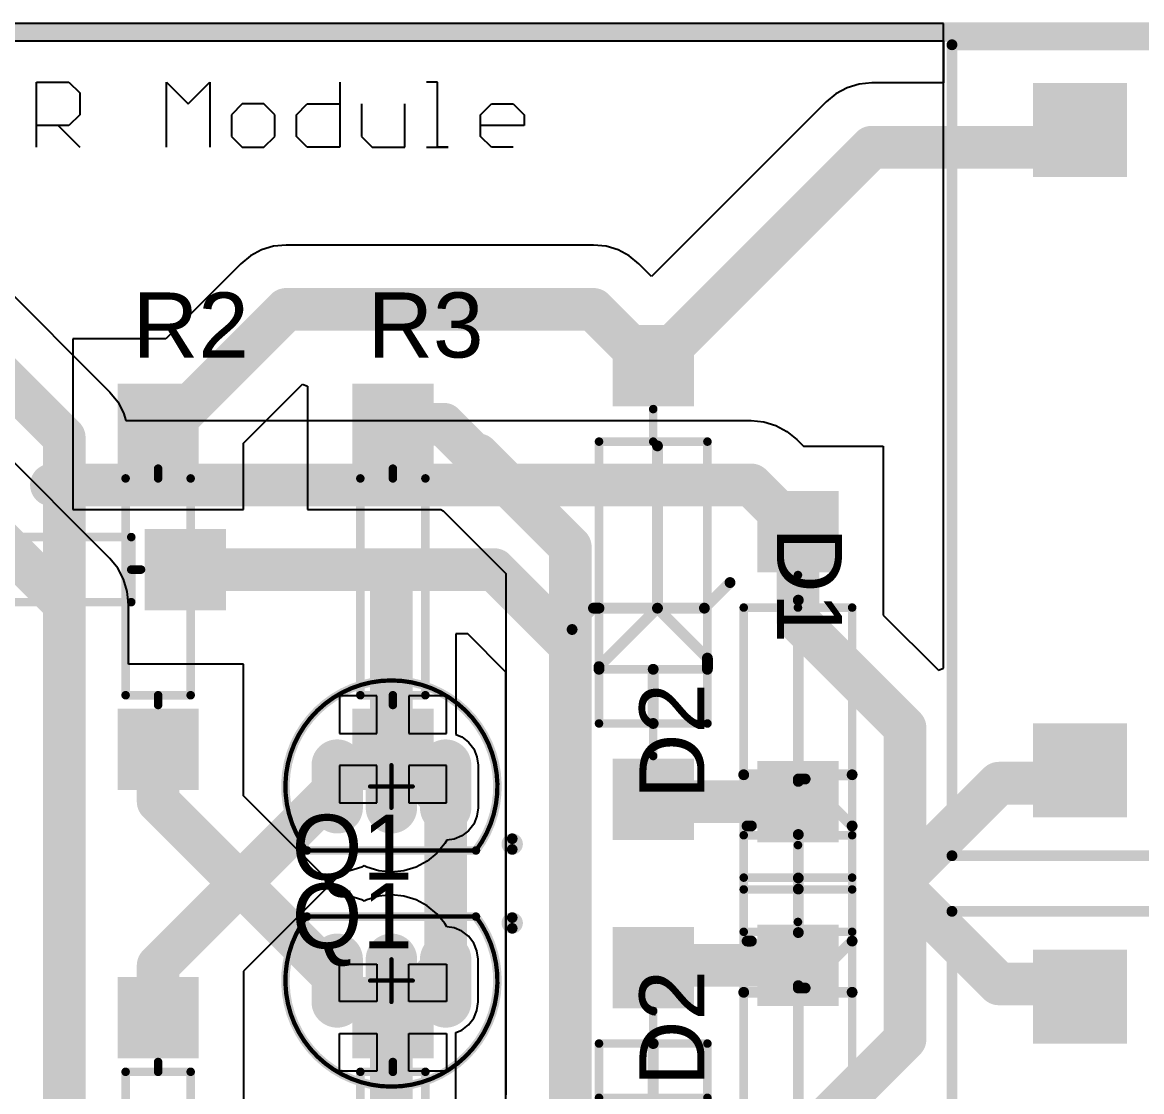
# Model space of a CAD drawing. Header units: millimetres. Extents: x 2158 to 2274, y 1137 to 1278.
# Drawn here: x 2181.48 to 2207.7, y 1152.01 to 1177.06 of the extents above; entities that cross this region are included whole.
import ezdxf

# ---------------------------------------------------------------- set-up
doc = ezdxf.new("R2010")
doc.units = ezdxf.units.MM
for name, color, linetype in [('1', 7, 'Continuous'), ('BottomLayer', 5, 'Continuous'), ('BottomSolder', 6, 'Continuous'), ('Mechanical13', 56, 'Continuous'), ('Mechanical15', 56, 'Continuous'), ('MultiLayer', 9, 'Continuous'), ('PadHoleLayer', 156, 'Continuous'), ('TopLayer', 1, 'Continuous'), ('TopOverlay', 40, 'Continuous'), ('TopSolder', 216, 'Continuous')]:
    doc.layers.add(name, color=color, linetype=linetype)
doc.styles.get("Standard").update_dxf_attribs({"font": 'arial.ttf'})

# ---------------------------------------------------------------- blocks, each defined once
blk = doc.blocks.new('DIODE_0_4_1')
at = {"layer": 'BottomLayer'}
for points in [[(-5.93, -0.85), (-4.23, -0.85), (-5.93, 0.85), (-4.23, 0.85)], [(4.23, -0.85), (5.93, -0.85), (4.23, 0.85), (5.93, 0.85)]]:
    blk.add_solid(points, dxfattribs=at)
at = {"layer": 'BottomSolder'}
for points in [[(-6.032, -0.952), (-4.128, -0.952), (-6.032, 0.952), (-4.128, 0.952)], [(4.128, -0.952), (6.032, -0.952), (4.128, 0.952), (6.032, 0.952)]]:
    blk.add_solid(points, dxfattribs=at)
at = {"layer": 'MultiLayer'}
for points in [[(-5.93, -0.85), (-4.23, -0.85), (-5.93, 0.85), (-4.23, 0.85)], [(4.23, -0.85), (5.93, -0.85), (4.23, 0.85), (5.93, 0.85)]]:
    blk.add_solid(points, dxfattribs=at)
at = {"layer": 'PadHoleLayer', "const_width": 0.6}
for points in [[(-5.38, 0, 1), (-4.78, 0, 1)], [(4.78, 0, 1), (5.38, 0, 1)]]:
    blk.add_lwpolyline(points, format="xyb", close=True, dxfattribs=at)
at = {"layer": 'TopLayer'}
for points in [[(-5.93, -0.85), (-4.23, -0.85), (-5.93, 0.85), (-4.23, 0.85)], [(4.23, -0.85), (5.93, -0.85), (4.23, 0.85), (5.93, 0.85)]]:
    blk.add_solid(points, dxfattribs=at)
at = {"layer": 'TopOverlay', "const_width": 0.2}
for points in [[(-3.302, 1.27), (3.302, 1.27)], [(-3.302, 1.27), (-3.302, -1.27)], [(2.032, 1.27), (2.032, -1.27)], [(3.302, 1.27), (3.302, -1.27)], [(-4.064, 0), (-3.302, 0)], [(3.302, 0), (4.064, 0)], [(-3.302, -1.27), (3.302, -1.27)]]:
    blk.add_lwpolyline(points, dxfattribs=at)
at = {"layer": 'TopOverlay', "const_width": 0.1}
for points in [[(-3.352, 1.27, 1), (-3.252, 1.27, 1)], [(-3.352, 1.27, 1), (-3.252, 1.27, 1)], [(1.982, 1.27, 1), (2.082, 1.27, 1)], [(3.252, 1.27, 1), (3.352, 1.27, 1)], [(3.252, 1.27, 1), (3.352, 1.27, 1)], [(-4.114, 0, 1), (-4.014, 0, 1)], [(-3.352, 0, 1), (-3.252, 0, 1)], [(3.252, 0, 1), (3.352, 0, 1)], [(4.014, 0, 1), (4.114, 0, 1)], [(-3.352, -1.27, 1), (-3.252, -1.27, 1)], [(-3.352, -1.27, 1), (-3.252, -1.27, 1)], [(1.982, -1.27, 1), (2.082, -1.27, 1)], [(3.252, -1.27, 1), (3.352, -1.27, 1)], [(3.252, -1.27, 1), (3.352, -1.27, 1)]]:
    blk.add_lwpolyline(points, format="xyb", close=True, dxfattribs=at)
at = {"layer": 'TopSolder'}
for points in [[(-6.032, -0.952), (-4.128, -0.952), (-6.032, 0.952), (-4.128, 0.952)], [(4.128, -0.952), (6.032, -0.952), (4.128, 0.952), (6.032, 0.952)]]:
    blk.add_solid(points, dxfattribs=at)
blk = doc.blocks.new('DIODE_0_4_2')
at = {"layer": 'BottomLayer'}
for points in [[(-5.93, -0.85), (-4.23, -0.85), (-5.93, 0.85), (-4.23, 0.85)], [(4.23, -0.85), (5.93, -0.85), (4.23, 0.85), (5.93, 0.85)]]:
    blk.add_solid(points, dxfattribs=at)
at = {"layer": 'BottomSolder'}
for points in [[(-6.032, -0.952), (-4.128, -0.952), (-6.032, 0.952), (-4.128, 0.952)], [(4.128, -0.952), (6.032, -0.952), (4.128, 0.952), (6.032, 0.952)]]:
    blk.add_solid(points, dxfattribs=at)
at = {"layer": 'MultiLayer'}
for points in [[(-5.93, -0.85), (-4.23, -0.85), (-5.93, 0.85), (-4.23, 0.85)], [(4.23, -0.85), (5.93, -0.85), (4.23, 0.85), (5.93, 0.85)]]:
    blk.add_solid(points, dxfattribs=at)
at = {"layer": 'PadHoleLayer', "const_width": 0.6}
for points in [[(-5.38, 0, 1), (-4.78, 0, 1)], [(4.78, 0, 1), (5.38, 0, 1)]]:
    blk.add_lwpolyline(points, format="xyb", close=True, dxfattribs=at)
at = {"layer": 'TopLayer'}
for points in [[(-5.93, -0.85), (-4.23, -0.85), (-5.93, 0.85), (-4.23, 0.85)], [(4.23, -0.85), (5.93, -0.85), (4.23, 0.85), (5.93, 0.85)]]:
    blk.add_solid(points, dxfattribs=at)
at = {"layer": 'TopOverlay', "const_width": 0.2}
for points in [[(3.302, 1.27), (-3.302, 1.27)], [(-3.302, -1.27), (-3.302, 1.27)], [(2.032, -1.27), (2.032, 1.27)], [(3.302, -1.27), (3.302, 1.27)], [(-3.302, 0), (-4.064, 0)], [(4.064, 0), (3.302, 0)], [(3.302, -1.27), (-3.302, -1.27)]]:
    blk.add_lwpolyline(points, dxfattribs=at)
at = {"layer": 'TopOverlay', "const_width": 0.1}
for points in [[(-3.352, 1.27, 1), (-3.252, 1.27, 1)], [(-3.352, 1.27, 1), (-3.252, 1.27, 1)], [(1.982, 1.27, 1), (2.082, 1.27, 1)], [(3.252, 1.27, 1), (3.352, 1.27, 1)], [(3.252, 1.27, 1), (3.352, 1.27, 1)], [(-4.114, 0, 1), (-4.014, 0, 1)], [(-3.352, 0, 1), (-3.252, 0, 1)], [(3.252, 0, 1), (3.352, 0, 1)], [(4.014, 0, 1), (4.114, 0, 1)], [(-3.352, -1.27, 1), (-3.252, -1.27, 1)], [(-3.352, -1.27, 1), (-3.252, -1.27, 1)], [(1.982, -1.27, 1), (2.082, -1.27, 1)], [(3.252, -1.27, 1), (3.352, -1.27, 1)], [(3.252, -1.27, 1), (3.352, -1.27, 1)]]:
    blk.add_lwpolyline(points, format="xyb", close=True, dxfattribs=at)
at = {"layer": 'TopSolder'}
for points in [[(-6.032, -0.952), (-4.128, -0.952), (-6.032, 0.952), (-4.128, 0.952)], [(4.128, -0.952), (6.032, -0.952), (4.128, 0.952), (6.032, 0.952)]]:
    blk.add_solid(points, dxfattribs=at)
blk = doc.blocks.new('TO_92A_9')
at = {"layer": 'BottomLayer', "const_width": 1}
for points in [[(0.5, 1.27), (-0.5, 1.27)], [(0.5, 0), (-0.5, 0)], [(0.5, -1.27), (-0.5, -1.27)]]:
    blk.add_lwpolyline(points, dxfattribs=at)
at = {"layer": 'BottomLayer', "const_width": 0.5}
for points in [[(-0.75, 1.27, 1), (-0.25, 1.27, 1)], [(0.25, 1.27, 1), (0.75, 1.27, 1)], [(-0.75, 0, 1), (-0.25, 0, 1)], [(0.25, 0, 1), (0.75, 0, 1)], [(-0.75, -1.27, 1), (-0.25, -1.27, 1)], [(0.25, -1.27, 1), (0.75, -1.27, 1)]]:
    blk.add_lwpolyline(points, format="xyb", close=True, dxfattribs=at)
at = {"layer": 'BottomSolder', "const_width": 1.203}
for points in [[(0.5, 1.27), (-0.5, 1.27)], [(0.5, 0), (-0.5, 0)], [(0.5, -1.27), (-0.5, -1.27)]]:
    blk.add_lwpolyline(points, dxfattribs=at)
at = {"layer": 'BottomSolder', "const_width": 0.602}
for points in [[(-0.801, 1.27, 1), (-0.199, 1.27, 1)], [(0.199, 1.27, 1), (0.801, 1.27, 1)], [(-0.801, 0, 1), (-0.199, 0, 1)], [(0.199, 0, 1), (0.801, 0, 1)], [(-0.801, -1.27, 1), (-0.199, -1.27, 1)], [(0.199, -1.27, 1), (0.801, -1.27, 1)]]:
    blk.add_lwpolyline(points, format="xyb", close=True, dxfattribs=at)
at = {"layer": 'Mechanical13', "const_width": 0.1}
blk.add_lwpolyline([(1.5, -1.98, -2.01215), (1.5, 1.98)], format="xyb", dxfattribs=at)
blk.add_lwpolyline([(1.5, 1.98), (1.5, -1.98)], dxfattribs=at)
at = {"layer": 'Mechanical13', "const_width": 0.05}
for points in [[(1.475, 1.98, 1), (1.525, 1.98, 1)], [(1.475, 1.98, 1), (1.525, 1.98, 1)], [(1.475, -1.98, 1), (1.525, -1.98, 1)], [(1.475, -1.98, 1), (1.525, -1.98, 1)]]:
    blk.add_lwpolyline(points, format="xyb", close=True, dxfattribs=at)
at = {"layer": 'Mechanical15', "const_width": 0.1}
for points in [[(0, 0.5), (0, -0.5)], [(-0.5, 0), (0.5, 0)]]:
    blk.add_lwpolyline(points, dxfattribs=at)
at = {"layer": 'Mechanical15', "const_width": 0.05}
for points in [[(-0.025, 0.5, 1), (0.025, 0.5, 1)], [(-0.525, 0, 1), (-0.475, 0, 1)], [(0.475, 0, 1), (0.525, 0, 1)], [(-0.025, -0.5, 1), (0.025, -0.5, 1)]]:
    blk.add_lwpolyline(points, format="xyb", close=True, dxfattribs=at)
at = {"layer": 'MultiLayer', "const_width": 1}
for points in [[(0.5, 1.27), (-0.5, 1.27)], [(0.5, 0), (-0.5, 0)], [(0.5, -1.27), (-0.5, -1.27)]]:
    blk.add_lwpolyline(points, dxfattribs=at)
at = {"layer": 'MultiLayer', "const_width": 0.5}
for points in [[(-0.75, 1.27, 1), (-0.25, 1.27, 1)], [(0.25, 1.27, 1), (0.75, 1.27, 1)], [(-0.75, 0, 1), (-0.25, 0, 1)], [(0.25, 0, 1), (0.75, 0, 1)], [(-0.75, -1.27, 1), (-0.25, -1.27, 1)], [(0.25, -1.27, 1), (0.75, -1.27, 1)]]:
    blk.add_lwpolyline(points, format="xyb", close=True, dxfattribs=at)
at = {"layer": 'PadHoleLayer', "const_width": 0.45}
for points in [[(-0.225, 1.27, 1), (0.225, 1.27, 1)], [(-0.225, 0, 1), (0.225, 0, 1)], [(-0.225, -1.27, 1), (0.225, -1.27, 1)]]:
    blk.add_lwpolyline(points, format="xyb", close=True, dxfattribs=at)
at = {"layer": 'TopLayer', "const_width": 1}
for points in [[(0.5, 1.27), (-0.5, 1.27)], [(0.5, 0), (-0.5, 0)], [(0.5, -1.27), (-0.5, -1.27)]]:
    blk.add_lwpolyline(points, dxfattribs=at)
at = {"layer": 'TopLayer', "const_width": 0.5}
for points in [[(-0.75, 1.27, 1), (-0.25, 1.27, 1)], [(0.25, 1.27, 1), (0.75, 1.27, 1)], [(-0.75, 0, 1), (-0.25, 0, 1)], [(0.25, 0, 1), (0.75, 0, 1)], [(-0.75, -1.27, 1), (-0.25, -1.27, 1)], [(0.25, -1.27, 1), (0.75, -1.27, 1)]]:
    blk.add_lwpolyline(points, format="xyb", close=True, dxfattribs=at)
at = {"layer": 'TopOverlay', "const_width": 0.2}
blk.add_lwpolyline([(1.5, -1.98, -2.01215), (1.5, 1.98)], format="xyb", dxfattribs=at)
blk.add_lwpolyline([(1.5, 1.98), (1.5, -1.98)], dxfattribs=at)
at = {"layer": 'TopOverlay'}
for points, const_width in [([(1.45, 1.98, 1), (1.55, 1.98, 1)], 0.1), ([(1.45, 1.98, 1), (1.55, 1.98, 1)], 0.1), ([(1.45, -1.98, 1), (1.55, -1.98, 1)], 0.1), ([(1.45, -1.98, 1), (1.55, -1.98, 1)], 0.1), ([(1.475, -2.83, 1), (1.225, -2.83, 1)], 0.25), ([(1.162, -2.83, 1), (1.287, -2.83, 1)], 0.125), ([(1.413, -2.83, 1), (1.538, -2.83, 1)], 0.125)]:
    blk.add_lwpolyline(points, format="xyb", close=True, dxfattribs=dict(at, const_width=const_width))
at = {"layer": 'TopSolder', "const_width": 1.203}
for points in [[(0.5, 1.27), (-0.5, 1.27)], [(0.5, 0), (-0.5, 0)], [(0.5, -1.27), (-0.5, -1.27)]]:
    blk.add_lwpolyline(points, dxfattribs=at)
at = {"layer": 'TopSolder', "const_width": 0.602}
for points in [[(-0.801, 1.27, 1), (-0.199, 1.27, 1)], [(0.199, 1.27, 1), (0.801, 1.27, 1)], [(-0.801, 0, 1), (-0.199, 0, 1)], [(0.199, 0, 1), (0.801, 0, 1)], [(-0.801, -1.27, 1), (-0.199, -1.27, 1)], [(0.199, -1.27, 1), (0.801, -1.27, 1)]]:
    blk.add_lwpolyline(points, format="xyb", close=True, dxfattribs=at)
blk = doc.blocks.new('AXIAL_0_3_12')
at = {"layer": 'BottomLayer'}
for points in [[(-4.66, -0.85), (-2.96, -0.85), (-4.66, 0.85), (-2.96, 0.85)], [(2.96, -0.85), (4.66, -0.85), (2.96, 0.85), (4.66, 0.85)]]:
    blk.add_solid(points, dxfattribs=at)
at = {"layer": 'BottomSolder'}
for points in [[(-4.762, -0.952), (-2.858, -0.952), (-4.762, 0.952), (-2.858, 0.952)], [(2.858, -0.952), (4.762, -0.952), (2.858, 0.952), (4.762, 0.952)]]:
    blk.add_solid(points, dxfattribs=at)
at = {"layer": 'MultiLayer'}
for points in [[(-4.66, -0.85), (-2.96, -0.85), (-4.66, 0.85), (-2.96, 0.85)], [(2.96, -0.85), (4.66, -0.85), (2.96, 0.85), (4.66, 0.85)]]:
    blk.add_solid(points, dxfattribs=at)
at = {"layer": 'PadHoleLayer', "const_width": 0.6}
for points in [[(-4.11, 0, 1), (-3.51, 0, 1)], [(3.51, 0, 1), (4.11, 0, 1)]]:
    blk.add_lwpolyline(points, format="xyb", close=True, dxfattribs=at)
at = {"layer": 'TopLayer'}
for points in [[(-4.66, -0.85), (-2.96, -0.85), (-4.66, 0.85), (-2.96, 0.85)], [(2.96, -0.85), (4.66, -0.85), (2.96, 0.85), (4.66, 0.85)]]:
    blk.add_solid(points, dxfattribs=at)
at = {"layer": 'TopOverlay', "const_width": 0.2}
for points in [[(-2.54, 0.762), (2.54, 0.762)], [(-2.54, 0.762), (-2.54, -0.762)], [(2.54, 0.762), (2.54, 0)], [(-2.769, 0), (-2.54, 0)], [(2.54, 0), (2.54, -0.762)], [(2.54, 0), (2.769, 0)], [(-2.54, -0.762), (2.54, -0.762)]]:
    blk.add_lwpolyline(points, dxfattribs=at)
at = {"layer": 'TopOverlay', "const_width": 0.1}
for points in [[(-2.59, 0.762, 1), (-2.49, 0.762, 1)], [(-2.59, 0.762, 1), (-2.49, 0.762, 1)], [(2.49, 0.762, 1), (2.59, 0.762, 1)], [(2.49, 0.762, 1), (2.59, 0.762, 1)], [(-2.819, 0, 1), (-2.719, 0, 1)], [(-2.59, 0, 1), (-2.49, 0, 1)], [(2.49, 0, 1), (2.59, 0, 1)], [(2.49, 0, 1), (2.59, 0, 1)], [(2.49, 0, 1), (2.59, 0, 1)], [(2.719, 0, 1), (2.819, 0, 1)], [(-2.59, -0.762, 1), (-2.49, -0.762, 1)], [(-2.59, -0.762, 1), (-2.49, -0.762, 1)], [(2.49, -0.762, 1), (2.59, -0.762, 1)], [(2.49, -0.762, 1), (2.59, -0.762, 1)]]:
    blk.add_lwpolyline(points, format="xyb", close=True, dxfattribs=at)
at = {"layer": 'TopSolder'}
for points in [[(-4.762, -0.952), (-2.858, -0.952), (-4.762, 0.952), (-2.858, 0.952)], [(2.858, -0.952), (4.762, -0.952), (2.858, 0.952), (4.762, 0.952)]]:
    blk.add_solid(points, dxfattribs=at)
blk = doc.blocks.new('AXIAL_0_3_13')
at = {"layer": 'BottomLayer'}
for points in [[(-4.66, -0.85), (-2.96, -0.85), (-4.66, 0.85), (-2.96, 0.85)], [(2.96, -0.85), (4.66, -0.85), (2.96, 0.85), (4.66, 0.85)]]:
    blk.add_solid(points, dxfattribs=at)
at = {"layer": 'BottomSolder'}
for points in [[(-4.762, -0.952), (-2.858, -0.952), (-4.762, 0.952), (-2.858, 0.952)], [(2.858, -0.952), (4.762, -0.952), (2.858, 0.952), (4.762, 0.952)]]:
    blk.add_solid(points, dxfattribs=at)
at = {"layer": 'MultiLayer'}
for points in [[(-4.66, -0.85), (-2.96, -0.85), (-4.66, 0.85), (-2.96, 0.85)], [(2.96, -0.85), (4.66, -0.85), (2.96, 0.85), (4.66, 0.85)]]:
    blk.add_solid(points, dxfattribs=at)
at = {"layer": 'PadHoleLayer', "const_width": 0.6}
for points in [[(-4.11, 0, 1), (-3.51, 0, 1)], [(3.51, 0, 1), (4.11, 0, 1)]]:
    blk.add_lwpolyline(points, format="xyb", close=True, dxfattribs=at)
at = {"layer": 'TopLayer'}
for points in [[(-4.66, -0.85), (-2.96, -0.85), (-4.66, 0.85), (-2.96, 0.85)], [(2.96, -0.85), (4.66, -0.85), (2.96, 0.85), (4.66, 0.85)]]:
    blk.add_solid(points, dxfattribs=at)
at = {"layer": 'TopOverlay', "const_width": 0.2}
for points in [[(-2.54, 0.762), (2.54, 0.762)], [(-2.54, 0.762), (-2.54, -0.762)], [(2.54, 0.762), (2.54, 0)], [(-2.769, 0), (-2.54, 0)], [(2.54, 0), (2.54, -0.762)], [(2.54, 0), (2.769, 0)], [(-2.54, -0.762), (2.54, -0.762)]]:
    blk.add_lwpolyline(points, dxfattribs=at)
at = {"layer": 'TopOverlay', "const_width": 0.1}
for points in [[(-2.59, 0.762, 1), (-2.49, 0.762, 1)], [(-2.59, 0.762, 1), (-2.49, 0.762, 1)], [(2.49, 0.762, 1), (2.59, 0.762, 1)], [(2.49, 0.762, 1), (2.59, 0.762, 1)], [(-2.819, 0, 1), (-2.719, 0, 1)], [(-2.59, 0, 1), (-2.49, 0, 1)], [(2.49, 0, 1), (2.59, 0, 1)], [(2.49, 0, 1), (2.59, 0, 1)], [(2.49, 0, 1), (2.59, 0, 1)], [(2.719, 0, 1), (2.819, 0, 1)], [(-2.59, -0.762, 1), (-2.49, -0.762, 1)], [(-2.59, -0.762, 1), (-2.49, -0.762, 1)], [(2.49, -0.762, 1), (2.59, -0.762, 1)], [(2.49, -0.762, 1), (2.59, -0.762, 1)]]:
    blk.add_lwpolyline(points, format="xyb", close=True, dxfattribs=at)
at = {"layer": 'TopSolder'}
for points in [[(-4.762, -0.952), (-2.858, -0.952), (-4.762, 0.952), (-2.858, 0.952)], [(2.858, -0.952), (4.762, -0.952), (2.858, 0.952), (4.762, 0.952)]]:
    blk.add_solid(points, dxfattribs=at)
blk = doc.blocks.new('TRAFOSKPT17_15')
at = {"layer": 'BottomLayer'}
for points in [[(0, 14), (2, 14), (0, 16), (2, 16)], [(13, 14), (15, 14), (13, 16), (15, 16)], [(0, -1), (2, -1), (0, 1), (2, 1)], [(13, -1), (15, -1), (13, 1), (15, 1)]]:
    blk.add_solid(points, dxfattribs=at)
at = {"layer": 'BottomSolder'}
for points in [[(-0.102, 13.898), (2.102, 13.898), (-0.102, 16.102), (2.102, 16.102)], [(12.898, 13.898), (15.102, 13.898), (12.898, 16.102), (15.102, 16.102)], [(-0.102, -1.102), (2.102, -1.102), (-0.102, 1.102), (2.102, 1.102)], [(12.898, -1.102), (15.102, -1.102), (12.898, 1.102), (15.102, 1.102)]]:
    blk.add_solid(points, dxfattribs=at)
at = {"layer": 'MultiLayer'}
for points in [[(0, 14), (2, 14), (0, 16), (2, 16)], [(13, 14), (15, 14), (13, 16), (15, 16)], [(0, -1), (2, -1), (0, 1), (2, 1)], [(13, -1), (15, -1), (13, 1), (15, 1)]]:
    blk.add_solid(points, dxfattribs=at)
at = {"layer": 'TopLayer'}
for points in [[(0, 14), (2, 14), (0, 16), (2, 16)], [(13, 14), (15, 14), (13, 16), (15, 16)], [(0, -1), (2, -1), (0, 1), (2, 1)], [(13, -1), (15, -1), (13, 1), (15, 1)]]:
    blk.add_solid(points, dxfattribs=at)
at = {"layer": 'TopOverlay', "const_width": 0.254}
for points in [[(-2, 17), (17, 17)], [(-2, -2), (-2, 17)], [(17, -2), (17, 17)], [(-2, -2), (17, -2)]]:
    blk.add_lwpolyline(points, dxfattribs=at)
at = {"layer": 'TopOverlay', "const_width": 0.127}
for points in [[(-2.064, 17, 1), (-1.937, 17, 1)], [(-2.064, 17, 1), (-1.937, 17, 1)], [(16.936, 17, 1), (17.063, 17, 1)], [(16.936, 17, 1), (17.063, 17, 1)], [(-2.064, -2, 1), (-1.937, -2, 1)], [(-2.064, -2, 1), (-1.937, -2, 1)], [(16.936, -2, 1), (17.063, -2, 1)], [(16.936, -2, 1), (17.063, -2, 1)]]:
    blk.add_lwpolyline(points, format="xyb", close=True, dxfattribs=at)
at = {"layer": 'TopSolder'}
for points in [[(-0.102, 13.898), (2.102, 13.898), (-0.102, 16.102), (2.102, 16.102)], [(12.898, 13.898), (15.102, 13.898), (12.898, 16.102), (15.102, 16.102)], [(-0.102, -1.102), (2.102, -1.102), (-0.102, 1.102), (2.102, 1.102)], [(12.898, -1.102), (15.102, -1.102), (12.898, 1.102), (15.102, 1.102)]]:
    blk.add_solid(points, dxfattribs=at)
blk = doc.blocks.new('AXIAL_0_3_11')
at = {"layer": 'BottomLayer'}
for points in [[(-4.66, -0.85), (-2.96, -0.85), (-4.66, 0.85), (-2.96, 0.85)], [(2.96, -0.85), (4.66, -0.85), (2.96, 0.85), (4.66, 0.85)]]:
    blk.add_solid(points, dxfattribs=at)
at = {"layer": 'BottomSolder'}
for points in [[(-4.762, -0.952), (-2.858, -0.952), (-4.762, 0.952), (-2.858, 0.952)], [(2.858, -0.952), (4.762, -0.952), (2.858, 0.952), (4.762, 0.952)]]:
    blk.add_solid(points, dxfattribs=at)
at = {"layer": 'MultiLayer'}
for points in [[(-4.66, -0.85), (-2.96, -0.85), (-4.66, 0.85), (-2.96, 0.85)], [(2.96, -0.85), (4.66, -0.85), (2.96, 0.85), (4.66, 0.85)]]:
    blk.add_solid(points, dxfattribs=at)
at = {"layer": 'PadHoleLayer', "const_width": 0.6}
for points in [[(-4.11, 0, 1), (-3.51, 0, 1)], [(3.51, 0, 1), (4.11, 0, 1)]]:
    blk.add_lwpolyline(points, format="xyb", close=True, dxfattribs=at)
at = {"layer": 'TopLayer'}
for points in [[(-4.66, -0.85), (-2.96, -0.85), (-4.66, 0.85), (-2.96, 0.85)], [(2.96, -0.85), (4.66, -0.85), (2.96, 0.85), (4.66, 0.85)]]:
    blk.add_solid(points, dxfattribs=at)
at = {"layer": 'TopOverlay', "const_width": 0.2}
for points in [[(2.54, 0.762), (-2.54, 0.762)], [(-2.54, 0.762), (-2.54, -0.762)], [(2.54, 0.762), (2.54, 0)], [(-2.54, 0), (-2.769, 0)], [(2.54, 0), (2.54, -0.762)], [(2.769, 0), (2.54, 0)], [(2.54, -0.762), (-2.54, -0.762)]]:
    blk.add_lwpolyline(points, dxfattribs=at)
at = {"layer": 'TopOverlay', "const_width": 0.1}
for points in [[(-2.59, 0.762, 1), (-2.49, 0.762, 1)], [(-2.59, 0.762, 1), (-2.49, 0.762, 1)], [(2.49, 0.762, 1), (2.59, 0.762, 1)], [(2.49, 0.762, 1), (2.59, 0.762, 1)], [(-2.819, 0, 1), (-2.719, 0, 1)], [(-2.59, 0, 1), (-2.49, 0, 1)], [(2.49, 0, 1), (2.59, 0, 1)], [(2.49, 0, 1), (2.59, 0, 1)], [(2.49, 0, 1), (2.59, 0, 1)], [(2.719, 0, 1), (2.819, 0, 1)], [(-2.59, -0.762, 1), (-2.49, -0.762, 1)], [(-2.59, -0.762, 1), (-2.49, -0.762, 1)], [(2.49, -0.762, 1), (2.59, -0.762, 1)], [(2.49, -0.762, 1), (2.59, -0.762, 1)]]:
    blk.add_lwpolyline(points, format="xyb", close=True, dxfattribs=at)
at = {"layer": 'TopSolder'}
for points in [[(-4.762, -0.952), (-2.858, -0.952), (-4.762, 0.952), (-2.858, 0.952)], [(2.858, -0.952), (4.762, -0.952), (2.858, 0.952), (4.762, 0.952)]]:
    blk.add_solid(points, dxfattribs=at)

msp = doc.modelspace()

# ---------------------------------------------------------------- linework, layer by layer
at = {"layer": '1'}
for p, q in [((2203.061, 1177.034), (2158.161, 1177.034)), ((2203.061, 1161.932), (2203.061, 1177.034)), ((2180.427, 1171.5), (2183.527, 1168.4)), ((2183.527, 1168.4), (2183.714, 1168.172)), ((2183.714, 1168.172), (2183.853, 1167.911)), ((2183.853, 1167.911), (2183.908, 1167.731)), ((2183.908, 1167.731), (2198.557, 1167.731)), ((2198.557, 1167.731), (2198.851, 1167.702)), ((2198.851, 1167.702), (2199.134, 1167.617)), ((2199.134, 1167.617), (2199.394, 1167.477)), ((2199.394, 1167.477), (2199.623, 1167.29)), ((2199.623, 1167.29), (2199.783, 1167.129)), ((2199.783, 1167.129), (2201.652, 1167.129)), ((2201.652, 1167.129), (2201.652, 1163.175)), ((2201.652, 1163.175), (2202.943, 1161.883)), ((2191.915, 1162.733), (2191.634, 1162.733)), ((2191.634, 1162.733), (2191.634, 1160.378)), ((2192.811, 1161.838), (2191.915, 1162.733)), ((2192.811, 1149.625), (2192.811, 1161.838)), ((2202.943, 1161.883), (2203.061, 1161.932)), ((2191.634, 1160.378), (2191.777, 1160.319)), ((2191.777, 1160.319), (2191.935, 1160.198)), ((2191.935, 1160.198), (2192.055, 1160.04)), ((2192.055, 1160.04), (2192.131, 1159.857)), ((2192.131, 1159.857), (2192.157, 1159.66)), ((2192.157, 1159.66), (2192.157, 1158.66)), ((2192.157, 1158.66), (2192.131, 1158.463)), ((2192.131, 1158.463), (2192.055, 1158.28)), ((2191.935, 1158.122), (2191.777, 1158.002)), ((2192.055, 1158.28), (2191.935, 1158.122)), ((2191.38, 1157.823), (2191.193, 1157.594)), ((2191.423, 1157.903), (2191.38, 1157.823)), ((2191.594, 1157.926), (2191.423, 1157.903)), ((2191.777, 1158.002), (2191.594, 1157.926)), ((2191.193, 1157.594), (2190.964, 1157.407)), ((2189.434, 1157.268), (2189.151, 1157.182)), ((2189.492, 1157.299), (2189.434, 1157.268)), ((2189.55, 1157.268), (2189.492, 1157.299)), ((2189.833, 1157.182), (2189.55, 1157.268)), ((2190.704, 1157.268), (2190.421, 1157.182)), ((2190.964, 1157.407), (2190.704, 1157.268)), ((2188.995, 1157.167), (2186.661, 1154.833)), ((2189.151, 1157.182), (2188.995, 1157.167)), ((2190.127, 1157.153), (2189.833, 1157.182)), ((2190.421, 1157.182), (2190.127, 1157.153)), ((2188.907, 1154.119), (2188.907, 1154.998)), ((2188.907, 1154.998), (2189.786, 1154.998)), ((2189.786, 1154.998), (2189.786, 1154.119)), ((2190.536, 1154.119), (2190.536, 1154.998)), ((2190.536, 1154.998), (2191.415, 1154.998)), ((2191.415, 1154.998), (2191.415, 1154.119)), ((2186.661, 1154.833), (2186.661, 1151.744)), ((2189.786, 1154.119), (2188.907, 1154.119)), ((2191.415, 1154.119), (2190.536, 1154.119)), ((2188.907, 1152.49), (2188.907, 1153.369)), ((2188.907, 1153.369), (2189.786, 1153.369)), ((2189.786, 1153.369), (2189.786, 1152.49)), ((2190.536, 1152.49), (2190.536, 1153.369)), ((2190.536, 1153.369), (2191.415, 1153.369)), ((2191.415, 1153.369), (2191.415, 1152.49)), ((2189.786, 1152.49), (2188.907, 1152.49)), ((2191.415, 1152.49), (2190.536, 1152.49))]:
    msp.add_line(p, q, dxfattribs=at)
for points, const_width in [([(2158.261, 1176.934), (2273.661, 1176.934)], 0.254), ([(2179.361, 1170.434), (2182.461, 1167.334)], 1), ([(2182.461, 1167.334), (2182.461, 1166.224)], 1), ([(2182.161, 1166.224), (2182.461, 1166.224)], 1), ([(2182.461, 1166.224), (2182.461, 1150.334)], 1), ([(2182.461, 1166.224), (2198.557, 1166.224)], 1), ([(2198.557, 1166.224), (2199.652, 1165.129)], 1), ([(2199.652, 1165.129), (2199.652, 1163.043)], 1), ([(2185.301, 1164.24), (2192.54, 1164.24)], 1), ([(2190.127, 1164.113), (2190.127, 1159.16)], 1), ([(2192.54, 1164.24), (2194.318, 1162.462)], 1), ([(2199.661, 1163.525), (2199.661, 1159.334)], 0.254), ([(2199.652, 1163.043), (2202.161, 1160.534)], 1), ([(2194.318, 1162.462), (2194.318, 1149)], 1), ([(2202.161, 1160.534), (2202.161, 1156.734)], 1), ([(2184.661, 1154.964), (2188.857, 1159.16)], 1), ([(2191.397, 1159.16), (2191.397, 1154.98)], 1), ([(2198.382, 1159.434), (2200.922, 1159.434)], 0.254), ([(2198.561, 1158.234), (2199.661, 1159.334)], 0.254), ([(2199.661, 1159.334), (2199.822, 1159.334)], 0.254), ([(2199.661, 1159.334), (2199.661, 1159.278)], 0.254), ([(2199.822, 1159.334), (2200.922, 1158.234)], 0.254), ([(2198.461, 1158.234), (2198.561, 1158.234)], 0.254), ([(2199.661, 1158.034), (2199.661, 1156.756)], 0.254), ([(2202.161, 1156.734), (2204.361, 1154.534)], 1), ([(2184.661, 1154.964), (2184.661, 1154.08)], 1), ([(2190.161, 1153.744), (2191.397, 1154.98)], 1), ([(2196.261, 1154.969), (2196.261, 1154.914)], 1), ([(2196.261, 1154.969), (2199.652, 1154.969)], 1), ([(2204.361, 1154.534), (2205.861, 1154.534)], 1), ([(2196.261, 1153.136), (2196.261, 1151.866)], 0.254)]:
    msp.add_lwpolyline(points, dxfattribs=dict(at, const_width=const_width))
for points, const_width in [([(2182.211, 1167.334, -1), (2182.711, 1167.334, -1)], 0.5), ([(2182.211, 1167.334, -1), (2182.711, 1167.334, -1)], 0.5), ([(2181.911, 1166.224, -1), (2182.411, 1166.224, -1)], 0.5), ([(2182.211, 1166.224, -1), (2182.711, 1166.224, -1)], 0.5), ([(2182.211, 1166.224, -1), (2182.711, 1166.224, -1)], 0.5), ([(2182.211, 1166.224, -1), (2182.711, 1166.224, -1)], 0.5), ([(2182.211, 1166.224, -1), (2182.711, 1166.224, -1)], 0.5), ([(2198.307, 1166.224, -1), (2198.807, 1166.224, -1)], 0.5), ([(2198.307, 1166.224, -1), (2198.807, 1166.224, -1)], 0.5), ([(2199.402, 1165.129, -1), (2199.902, 1165.129, -1)], 0.5), ([(2199.402, 1165.129, -1), (2199.902, 1165.129, -1)], 0.5), ([(2185.051, 1164.24, -1), (2185.551, 1164.24, -1)], 0.5), ([(2189.877, 1164.113, -1), (2190.377, 1164.113, -1)], 0.5), ([(2192.29, 1164.24, -1), (2192.79, 1164.24, -1)], 0.5), ([(2192.29, 1164.24, -1), (2192.79, 1164.24, -1)], 0.5), ([(2199.597, 1163.525, -1), (2199.724, 1163.525, -1)], 0.127), ([(2199.402, 1163.043, -1), (2199.902, 1163.043, -1)], 0.5), ([(2199.402, 1163.043, -1), (2199.902, 1163.043, -1)], 0.5), ([(2194.068, 1162.462, -1), (2194.568, 1162.462, -1)], 0.5), ([(2194.068, 1162.462, -1), (2194.568, 1162.462, -1)], 0.5), ([(2201.911, 1160.534, -1), (2202.411, 1160.534, -1)], 0.5), ([(2201.911, 1160.534, -1), (2202.411, 1160.534, -1)], 0.5), ([(2188.607, 1159.16, -1), (2189.107, 1159.16, -1)], 0.5), ([(2189.877, 1159.16, -1), (2190.377, 1159.16, -1)], 0.5), ([(2191.147, 1159.16, -1), (2191.647, 1159.16, -1)], 0.5), ([(2198.318, 1159.434, -1), (2198.445, 1159.434, -1)], 0.127), ([(2199.597, 1159.334, -1), (2199.724, 1159.334, -1)], 0.127), ([(2199.597, 1159.334, -1), (2199.724, 1159.334, -1)], 0.127), ([(2199.597, 1159.334, -1), (2199.724, 1159.334, -1)], 0.127), ([(2199.597, 1159.334, -1), (2199.724, 1159.334, -1)], 0.127), ([(2199.597, 1159.278, -1), (2199.724, 1159.278, -1)], 0.127), ([(2199.758, 1159.334, -1), (2199.885, 1159.334, -1)], 0.127), ([(2199.758, 1159.334, -1), (2199.885, 1159.334, -1)], 0.127), ([(2200.858, 1159.434, -1), (2200.985, 1159.434, -1)], 0.127), ([(2198.397, 1158.234, -1), (2198.524, 1158.234, -1)], 0.127), ([(2198.497, 1158.234, -1), (2198.624, 1158.234, -1)], 0.127), ([(2198.497, 1158.234, -1), (2198.624, 1158.234, -1)], 0.127), ([(2200.858, 1158.234, -1), (2200.985, 1158.234, -1)], 0.127), ([(2199.597, 1158.034, -1), (2199.724, 1158.034, -1)], 0.127), ([(2201.911, 1156.734, -1), (2202.411, 1156.734, -1)], 0.5), ([(2201.911, 1156.734, -1), (2202.411, 1156.734, -1)], 0.5), ([(2199.597, 1156.756, -1), (2199.724, 1156.756, -1)], 0.127), ([(2184.411, 1154.964, -1), (2184.911, 1154.964, -1)], 0.5), ([(2184.411, 1154.964, -1), (2184.911, 1154.964, -1)], 0.5), ([(2191.147, 1154.98, -1), (2191.647, 1154.98, -1)], 0.5), ([(2191.147, 1154.98, -1), (2191.647, 1154.98, -1)], 0.5), ([(2196.011, 1154.969, -1), (2196.511, 1154.969, -1)], 0.5), ([(2196.011, 1154.969, -1), (2196.511, 1154.969, -1)], 0.5), ([(2199.402, 1154.969, -1), (2199.902, 1154.969, -1)], 0.5), ([(2196.011, 1154.914, -1), (2196.511, 1154.914, -1)], 0.5), ([(2204.111, 1154.534, -1), (2204.611, 1154.534, -1)], 0.5), ([(2204.111, 1154.534, -1), (2204.611, 1154.534, -1)], 0.5), ([(2205.611, 1154.534, -1), (2206.111, 1154.534, -1)], 0.5), ([(2184.411, 1154.08, -1), (2184.911, 1154.08, -1)], 0.5), ([(2189.911, 1153.744, -1), (2190.411, 1153.744, -1)], 0.5), ([(2196.197, 1153.136, -1), (2196.324, 1153.136, -1)], 0.127)]:
    msp.add_lwpolyline(points, format="xyb", close=True, dxfattribs=dict(at, const_width=const_width))
at = {"layer": 'BottomLayer'}
for p, q in [((2158.161, 1176.63), (2192.061, 1176.63)), ((2192.061, 1176.63), (2203.061, 1176.63)), ((2203.061, 1176.63), (2203.061, 1175.645)), ((2201.381, 1175.645), (2201.087, 1175.616)), ((2203.061, 1175.645), (2201.381, 1175.645)), ((2200.543, 1175.391), (2200.315, 1175.203)), ((2200.804, 1175.53), (2200.543, 1175.391)), ((2201.087, 1175.616), (2200.804, 1175.53)), ((2200.315, 1175.203), (2196.221, 1171.109)), ((2187.084, 1171.73), (2186.823, 1171.591)), ((2187.367, 1171.816), (2187.084, 1171.73)), ((2187.661, 1171.845), (2187.367, 1171.816)), ((2194.861, 1171.845), (2187.661, 1171.845)), ((2187.661, 1171.845), (2187.661, 1171.845)), ((2195.155, 1171.816), (2194.861, 1171.845)), ((2195.438, 1171.73), (2195.155, 1171.816)), ((2195.698, 1171.591), (2195.438, 1171.73)), ((2186.823, 1171.591), (2186.595, 1171.403)), ((2195.927, 1171.403), (2195.698, 1171.591)), ((2186.595, 1171.403), (2184.839, 1169.647)), ((2196.221, 1171.109), (2195.927, 1171.403)), ((2184.839, 1169.647), (2182.661, 1169.647)), ((2182.661, 1169.647), (2182.661, 1165.647)), ((2186.661, 1167.206), (2188.043, 1168.588)), ((2188.043, 1168.588), (2188.161, 1168.54)), ((2188.161, 1168.54), (2188.161, 1165.647)), ((2183.527, 1164.503), (2180.827, 1167.203)), ((2186.661, 1165.647), (2186.661, 1167.206)), ((2182.661, 1165.647), (2186.661, 1165.647)), ((2188.161, 1165.647), (2191.286, 1165.647)), ((2191.286, 1165.647), (2191.338, 1165.62)), ((2191.338, 1165.62), (2192.811, 1164.147)), ((2183.714, 1164.275), (2183.527, 1164.503)), ((2183.853, 1164.014), (2183.714, 1164.275)), ((2192.811, 1164.147), (2192.811, 1151.934)), ((2183.939, 1163.731), (2183.853, 1164.014)), ((2183.968, 1163.437), (2183.939, 1163.731)), ((2183.968, 1162.027), (2183.968, 1163.437)), ((2186.661, 1162.027), (2183.968, 1162.027)), ((2186.661, 1158.939), (2186.661, 1162.027)), ((2189.786, 1161.281), (2188.907, 1161.281)), ((2188.907, 1161.281), (2188.907, 1160.402)), ((2189.786, 1160.402), (2189.786, 1161.281)), ((2191.415, 1161.281), (2190.536, 1161.281)), ((2190.536, 1161.281), (2190.536, 1160.402)), ((2191.415, 1160.402), (2191.415, 1161.281)), ((2188.907, 1160.402), (2189.786, 1160.402)), ((2190.536, 1160.402), (2191.415, 1160.402)), ((2189.786, 1159.652), (2188.907, 1159.652)), ((2188.907, 1159.652), (2188.907, 1158.773)), ((2189.786, 1158.773), (2189.786, 1159.652)), ((2191.415, 1159.652), (2190.536, 1159.652)), ((2190.536, 1159.652), (2190.536, 1158.773)), ((2191.415, 1158.773), (2191.415, 1159.652)), ((2188.995, 1156.605), (2186.661, 1158.939)), ((2188.907, 1158.773), (2189.786, 1158.773)), ((2190.536, 1158.773), (2191.415, 1158.773)), ((2189.151, 1156.59), (2188.995, 1156.605)), ((2189.434, 1156.504), (2189.151, 1156.59)), ((2189.492, 1156.473), (2189.434, 1156.504)), ((2189.55, 1156.504), (2189.492, 1156.473)), ((2189.833, 1156.59), (2189.55, 1156.504)), ((2190.127, 1156.619), (2189.833, 1156.59)), ((2190.421, 1156.59), (2190.127, 1156.619)), ((2190.704, 1156.504), (2190.421, 1156.59)), ((2190.964, 1156.365), (2190.704, 1156.504)), ((2191.193, 1156.177), (2190.964, 1156.365)), ((2191.38, 1155.949), (2191.193, 1156.177)), ((2191.423, 1155.868), (2191.38, 1155.949)), ((2191.594, 1155.846), (2191.423, 1155.868)), ((2191.777, 1155.77), (2191.594, 1155.846)), ((2191.935, 1155.649), (2191.777, 1155.77)), ((2192.055, 1155.492), (2191.935, 1155.649)), ((2192.131, 1155.308), (2192.055, 1155.492)), ((2192.157, 1155.111), (2192.131, 1155.308)), ((2192.157, 1154.111), (2192.157, 1155.111)), ((2192.055, 1153.731), (2192.131, 1153.914)), ((2192.131, 1153.914), (2192.157, 1154.111)), ((2191.935, 1153.574), (2192.055, 1153.731)), ((2191.634, 1153.393), (2191.777, 1153.453)), ((2191.634, 1151.039), (2191.634, 1153.393)), ((2191.777, 1153.453), (2191.935, 1153.574))]:
    msp.add_line(p, q, dxfattribs=at)
at = {"layer": 'BottomLayer', "const_width": 1}
for points in [[(2196.261, 1169.017), (2201.381, 1174.137)], [(2201.381, 1174.137), (2205.861, 1174.137)], [(2184.661, 1167.337), (2187.661, 1170.337)], [(2187.661, 1170.337), (2194.861, 1170.337)], [(2194.861, 1170.337), (2196.211, 1168.987)], [(2190.161, 1167.647), (2191.351, 1167.647)], [(2191.351, 1167.647), (2192.068, 1166.93)], [(2192.068, 1166.93), (2192.159, 1166.93)], [(2192.159, 1166.93), (2194.318, 1164.771)], [(2179.761, 1166.137), (2182.461, 1163.437)], [(2194.318, 1151.309), (2194.318, 1164.771)], [(2182.461, 1147.547), (2182.461, 1163.437)], [(2190.161, 1160.027), (2191.397, 1158.791)], [(2184.661, 1158.807), (2184.661, 1159.691)], [(2202.161, 1157.037), (2204.361, 1159.237)], [(2204.361, 1159.237), (2205.861, 1159.237)], [(2196.261, 1158.802), (2196.261, 1158.857)], [(2184.661, 1158.807), (2188.857, 1154.611)], [(2191.397, 1154.611), (2191.397, 1158.791)], [(2196.261, 1158.802), (2199.652, 1158.802)], [(2202.161, 1153.237), (2202.161, 1157.037)], [(2190.127, 1149.658), (2190.127, 1154.611)], [(2199.652, 1150.728), (2202.161, 1153.237)]]:
    msp.add_lwpolyline(points, dxfattribs=at)
at = {"layer": 'BottomLayer', "const_width": 0.5}
for points in [[(2201.131, 1174.137, 1), (2201.631, 1174.137, 1)], [(2201.131, 1174.137, 1), (2201.631, 1174.137, 1)], [(2205.611, 1174.137, 1), (2206.111, 1174.137, 1)], [(2187.411, 1170.337, 1), (2187.911, 1170.337, 1)], [(2187.411, 1170.337, 1), (2187.911, 1170.337, 1)], [(2194.611, 1170.337, 1), (2195.111, 1170.337, 1)], [(2194.611, 1170.337, 1), (2195.111, 1170.337, 1)], [(2195.961, 1168.987, 1), (2196.461, 1168.987, 1)], [(2196.011, 1169.017, 1), (2196.511, 1169.017, 1)], [(2189.911, 1167.647, 1), (2190.411, 1167.647, 1)], [(2191.101, 1167.647, 1), (2191.601, 1167.647, 1)], [(2191.101, 1167.647, 1), (2191.601, 1167.647, 1)], [(2184.411, 1167.337, 1), (2184.911, 1167.337, 1)], [(2191.818, 1166.93, 1), (2192.318, 1166.93, 1)], [(2191.818, 1166.93, 1), (2192.318, 1166.93, 1)], [(2191.909, 1166.93, 1), (2192.409, 1166.93, 1)], [(2191.909, 1166.93, 1), (2192.409, 1166.93, 1)], [(2194.068, 1164.771, 1), (2194.568, 1164.771, 1)], [(2194.068, 1164.771, 1), (2194.568, 1164.771, 1)], [(2182.211, 1163.437, 1), (2182.711, 1163.437, 1)], [(2182.211, 1163.437, 1), (2182.711, 1163.437, 1)], [(2189.911, 1160.027, 1), (2190.411, 1160.027, 1)], [(2184.411, 1159.691, 1), (2184.911, 1159.691, 1)], [(2204.111, 1159.237, 1), (2204.611, 1159.237, 1)], [(2204.111, 1159.237, 1), (2204.611, 1159.237, 1)], [(2205.611, 1159.237, 1), (2206.111, 1159.237, 1)], [(2196.011, 1158.857, 1), (2196.511, 1158.857, 1)], [(2184.411, 1158.807, 1), (2184.911, 1158.807, 1)], [(2184.411, 1158.807, 1), (2184.911, 1158.807, 1)], [(2191.147, 1158.791, 1), (2191.647, 1158.791, 1)], [(2191.147, 1158.791, 1), (2191.647, 1158.791, 1)], [(2196.011, 1158.802, 1), (2196.511, 1158.802, 1)], [(2196.011, 1158.802, 1), (2196.511, 1158.802, 1)], [(2199.402, 1158.802, 1), (2199.902, 1158.802, 1)], [(2201.911, 1157.037, 1), (2202.411, 1157.037, 1)], [(2201.911, 1157.037, 1), (2202.411, 1157.037, 1)], [(2188.607, 1154.611, 1), (2189.107, 1154.611, 1)], [(2189.877, 1154.611, 1), (2190.377, 1154.611, 1)], [(2191.147, 1154.611, 1), (2191.647, 1154.611, 1)], [(2201.911, 1153.237, 1), (2202.411, 1153.237, 1)], [(2201.911, 1153.237, 1), (2202.411, 1153.237, 1)]]:
    msp.add_lwpolyline(points, format="xyb", close=True, dxfattribs=at)
at = {"layer": 'Mechanical13', "const_width": 0.254}
msp.add_lwpolyline([(2158.261, 1176.737), (2273.661, 1176.737)], dxfattribs=at)
at = {"layer": 'TopOverlay'}
for p, q in [((2181.808, 1174.137), (2181.808, 1175.661)), ((2181.808, 1175.661), (2182.57, 1175.661)), ((2182.57, 1175.661), (2182.823, 1175.407)), ((2184.855, 1174.137), (2184.855, 1175.661)), ((2184.855, 1175.661), (2185.363, 1175.153)), ((2185.363, 1175.153), (2185.87, 1175.661)), ((2185.87, 1175.661), (2185.87, 1174.137)), ((2188.917, 1175.661), (2188.917, 1174.137)), ((2191.203, 1175.661), (2190.949, 1175.661)), ((2191.203, 1174.137), (2191.203, 1175.661)), ((2182.823, 1175.407), (2182.823, 1174.899)), ((2186.632, 1175.153), (2186.378, 1174.899)), ((2187.14, 1175.153), (2186.632, 1175.153)), ((2187.394, 1174.899), (2187.14, 1175.153)), ((2187.902, 1174.899), (2188.156, 1175.153)), ((2188.156, 1175.153), (2188.917, 1175.153)), ((2189.425, 1175.153), (2189.425, 1174.391)), ((2190.441, 1174.137), (2190.441, 1175.153)), ((2192.218, 1174.899), (2192.472, 1175.153)), ((2192.472, 1175.153), (2192.98, 1175.153)), ((2192.98, 1175.153), (2193.234, 1174.899)), ((2182.823, 1174.899), (2182.57, 1174.645)), ((2186.378, 1174.899), (2186.378, 1174.391)), ((2187.394, 1174.391), (2187.394, 1174.899)), ((2187.902, 1174.391), (2187.902, 1174.899)), ((2192.218, 1174.391), (2192.218, 1174.899)), ((2193.234, 1174.899), (2193.234, 1174.645)), ((2182.57, 1174.645), (2181.808, 1174.645)), ((2182.316, 1174.645), (2182.823, 1174.137)), ((2193.234, 1174.645), (2192.218, 1174.645)), ((2186.378, 1174.391), (2186.632, 1174.137)), ((2187.14, 1174.137), (2187.394, 1174.391)), ((2188.156, 1174.137), (2187.902, 1174.391)), ((2189.425, 1174.391), (2189.679, 1174.137)), ((2192.472, 1174.137), (2192.218, 1174.391)), ((2186.632, 1174.137), (2187.14, 1174.137)), ((2188.917, 1174.137), (2188.156, 1174.137)), ((2189.679, 1174.137), (2190.441, 1174.137)), ((2190.949, 1174.137), (2191.457, 1174.137)), ((2191.457, 1174.137), (2191.203, 1174.137)), ((2192.98, 1174.137), (2192.472, 1174.137))]:
    msp.add_line(p, q, dxfattribs=at)
at = {"layer": 'TopOverlay', "const_width": 0.254}
for points in [[(2196.361, 1163.337), (2196.361, 1167.139)], [(2197.461, 1163.337), (2198.061, 1163.937)], [(2194.361, 1162.837), (2194.861, 1163.337)], [(2194.861, 1163.337), (2194.991, 1163.337)], [(2194.991, 1163.337), (2196.361, 1163.337)], [(2194.991, 1161.967), (2196.361, 1163.337)], [(2196.361, 1163.337), (2197.461, 1163.337)], [(2196.361, 1163.337), (2197.531, 1162.167)], [(2197.531, 1161.905), (2197.531, 1162.167)], [(2194.991, 1161.905), (2194.991, 1161.967)], [(2196.261, 1160.635), (2196.261, 1161.905)], [(2199.661, 1155.737), (2199.661, 1157.015)], [(2198.461, 1155.537), (2198.561, 1155.537)], [(2198.561, 1155.537), (2199.661, 1154.437)], [(2199.822, 1154.437), (2200.922, 1155.537)], [(2198.382, 1154.337), (2200.922, 1154.337)], [(2199.661, 1154.437), (2199.661, 1154.493)], [(2199.661, 1150.246), (2199.661, 1154.437)], [(2199.661, 1154.437), (2199.822, 1154.437)]]:
    msp.add_lwpolyline(points, dxfattribs=at)
at = {"layer": 'TopOverlay', "const_width": 0.127}
for points in [[(2196.297, 1167.139, 1), (2196.424, 1167.139, 1)], [(2197.997, 1163.937, 1), (2198.124, 1163.937, 1)], [(2194.797, 1163.337, 1), (2194.924, 1163.337, 1)], [(2194.797, 1163.337, 1), (2194.924, 1163.337, 1)], [(2194.927, 1163.337, 1), (2195.054, 1163.337, 1)], [(2194.927, 1163.337, 1), (2195.054, 1163.337, 1)], [(2196.297, 1163.337, 1), (2196.424, 1163.337, 1)], [(2196.297, 1163.337, 1), (2196.424, 1163.337, 1)], [(2196.297, 1163.337, 1), (2196.424, 1163.337, 1)], [(2196.297, 1163.337, 1), (2196.424, 1163.337, 1)], [(2196.297, 1163.337, 1), (2196.424, 1163.337, 1)], [(2197.397, 1163.337, 1), (2197.524, 1163.337, 1)], [(2197.397, 1163.337, 1), (2197.524, 1163.337, 1)], [(2194.297, 1162.837, 1), (2194.424, 1162.837, 1)], [(2197.467, 1162.167, 1), (2197.594, 1162.167, 1)], [(2197.467, 1162.167, 1), (2197.594, 1162.167, 1)], [(2194.927, 1161.967, 1), (2195.054, 1161.967, 1)], [(2194.927, 1161.967, 1), (2195.054, 1161.967, 1)], [(2194.927, 1161.905, 1), (2195.054, 1161.905, 1)], [(2196.197, 1161.905, 1), (2196.324, 1161.905, 1)], [(2197.467, 1161.905, 1), (2197.594, 1161.905, 1)], [(2196.197, 1160.635, 1), (2196.324, 1160.635, 1)], [(2199.597, 1157.015, 1), (2199.724, 1157.015, 1)], [(2199.597, 1155.737, 1), (2199.724, 1155.737, 1)], [(2198.397, 1155.537, 1), (2198.524, 1155.537, 1)], [(2198.497, 1155.537, 1), (2198.624, 1155.537, 1)], [(2198.497, 1155.537, 1), (2198.624, 1155.537, 1)], [(2200.858, 1155.537, 1), (2200.985, 1155.537, 1)], [(2198.318, 1154.337, 1), (2198.445, 1154.337, 1)], [(2199.597, 1154.493, 1), (2199.724, 1154.493, 1)], [(2199.597, 1154.437, 1), (2199.724, 1154.437, 1)], [(2199.597, 1154.437, 1), (2199.724, 1154.437, 1)], [(2199.597, 1154.437, 1), (2199.724, 1154.437, 1)], [(2199.597, 1154.437, 1), (2199.724, 1154.437, 1)], [(2199.758, 1154.437, 1), (2199.885, 1154.437, 1)], [(2199.758, 1154.437, 1), (2199.885, 1154.437, 1)], [(2200.858, 1154.337, 1), (2200.985, 1154.337, 1)]]:
    msp.add_lwpolyline(points, format="xyb", close=True, dxfattribs=at)

# ---------------------------------------------------------------- block references
msp.add_blockref('TRAFOSKPT17_15', (2205.261, 1159.537))
for name, p, rotation in [('DIODE_0_4_2', (2196.261, 1163.937), 270), ('AXIAL_0_3_12', (2184.661, 1163.837), 90), ('AXIAL_0_3_13', (2190.161, 1163.837), 90), ('DIODE_0_4_1', (2199.652, 1153.722), 90), ('TO_92A_9', (2190.127, 1154.611), 90)]:
    msp.add_blockref(name, p, dxfattribs=dict(rotation=rotation))
at = {"layer": '1', "xscale": -1}
for name, p, rotation in [('DIODE_0_4_1', (2199.652, 1160.049), 90), ('TO_92A_9', (2190.127, 1159.16), 90), ('TRAFOSKPT17_15', (2205.261, 1154.234), 180), ('DIODE_0_4_2', (2196.261, 1149.834), 270), ('AXIAL_0_3_12', (2184.661, 1149.934), 90), ('AXIAL_0_3_13', (2190.161, 1149.934), 90)]:
    msp.add_blockref(name, p, dxfattribs=dict(at, rotation=rotation))
msp.add_blockref('AXIAL_0_3_11', (2181.491, 1164.24), dxfattribs=at)

# ---------------------------------------------------------------- texts
at = {"layer": '1'}
msp.add_text('D2', height=1.524, rotation=90, dxfattribs=at).set_placement((2197.461, 1158.861))
msp.add_text('Q1', height=1.524, dxfattribs=at).set_placement((2187.79, 1155.365))
at = {"layer": 'TopOverlay'}
for s, p in [('R2', (2184.064, 1169.209)), ('R3', (2189.564, 1169.209)), ('Q1', (2187.79, 1156.974))]:
    msp.add_text(s, height=1.524, dxfattribs=at).set_placement(p)
for s, rotation, p in [('D1', 270, (2199.161, 1165.237)), ('D2', 90, (2197.461, 1152.137))]:
    msp.add_text(s, height=1.524, rotation=rotation, dxfattribs=at).set_placement(p)

doc.saveas('drawing.dxf')
